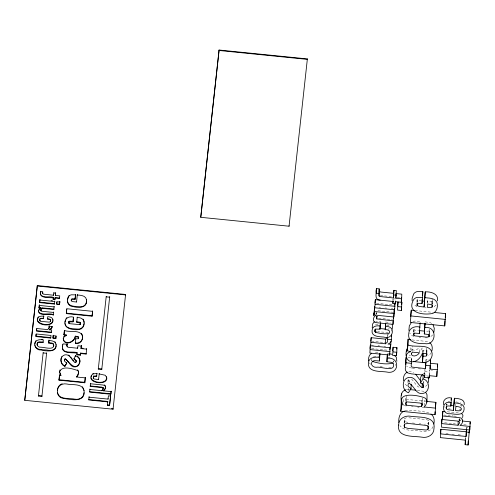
<?xml version="1.0" encoding="UTF-8"?>
<svg xmlns="http://www.w3.org/2000/svg" width="495" height="495" viewBox="0 0 495 495"><rect width="100%" height="100%" fill="white"/><g stroke="black" fill="none" stroke-linecap="round" stroke-linejoin="round"><path stroke-width="0.37" stroke-dasharray="2.48 1.86" d="M371.584 360.669L371.615 359.345M376.014 314.529L376.07 312.537M376.466 314.362L376.973 311.875M387.591 335.938L387.622 334.608L390.314 334.88M392.925 300.743L392.974 298.751M393.092 300.762L393.141 298.77M393.797 362.247L393.834 360.917L393.506 362.241M403.332 401.977L403.413 399.069M404.093 423.355L404.44 418.77L406.562 417.613M404.564 422.879L404.186 419.723M404.848 422.495L404.96 418.139M405.677 401.117L405.77 397.485L406.259 396.526L406.147 400.882M406.209 400.808L405.77 397.485M407.923 382.592L408.016 378.96L408.74 380.977L411.203 382.728M408.363 382.233L408.462 378.601M408.542 390.592L408.604 388.414M409.322 382.647L409.414 379.022M410.763 350.231L410.856 346.605M411.326 350.98L411.407 348.078L412.836 346.358M411.252 360.737L411.654 357.539L406.902 357.062M411.574 360.44L411.654 357.539M412.706 351.444L412.818 347.088M413.542 332.17L413.634 328.538L414.105 329.719L414.934 330.078L418.492 330.53M413.826 332.077L413.938 327.721M414.03 332.621L414.105 329.719M416.969 302.464L417.062 298.832L417.149 302.606M417.254 302.371L417.372 298.015M419.401 352.118L419.519 347.762M422.414 352.421L422.526 348.065M421.474 402.348L421.517 400.894L422.526 399.094L422.291 398.141L422.173 402.497M423.07 351.846L423.114 350.392L426.665 350.021L426.814 348.294L426.702 352.65M422.433 402.726L422.526 399.094M423.318 383.78L423.374 381.602L423.868 380.599L423.794 383.501M424.648 374.56L424.97 369.412L424.834 374.492M424.159 405.529L424.271 401.173L425.236 400.016M427.408 302.952L427.736 298.875M426.016 360.966L426.053 359.519L429.078 359.822M427.674 303.299L427.785 298.943M426.591 352.923L426.665 350.021M426.925 352.793L427.018 349.167M429.066 333.859L429.406 329.361L429.289 333.717M429.437 333.809L429.53 330.184M429.184 375.012L429.505 369.87L429.375 374.95M428.249 424.852L428.367 420.496L426.913 419.667L407.206 417.625M431.634 303.936L431.745 299.586M428.701 425.106L428.738 421.214L428.367 420.496M432.154 304.159L432.463 299.537L432.352 303.893M432.482 304.066L432.581 300.44M446.193 405.523L446.23 404.198M446.44 405.485L446.478 404.155L448.86 405.232M446.694 405.04L446.725 403.716M459.224 420.861L459.28 418.875M459.638 420.7L459.688 418.708M459.719 420.818L459.768 418.826M461.414 406.457L461.451 405.133M465.677 439.504L465.733 437.518M466.637 428.744L466.674 427.42L468.14 427.562M423.008 351.92L423.114 350.392M380.358 322.666L380.494 321.41L375.656 321.379M425.91 360.83L426.053 359.519M455.586 405.974L455.808 403.951M465.288 440.036L465.535 437.784M466.513 428.88L466.674 427.42M428.781 422.204L428.014 423.701L424.487 424.196M433.1 426.572C431.423 431.058 426.009 431.844 421.82 431.343C414.853 429.567 404.842 432.197 399.892 425.582M422.204 347.973L419.556 352.267M395.202 365.465L395.92 364.283M431.293 352.57L430.483 353.9L428.144 355.726M391.186 331.149L391.774 330.221M461.278 405.213L460.294 406.049M427.451 384.689L424.784 387.09M436.052 305.124L432.995 307.605M432.785 334.886L430.31 336.996M458.537 420.212L459.261 419.438M461.495 419.308L460.065 420.787L461.519 420.936M418.312 348.412C416.703 350.237 413.096 351.066 411.5 348.845L411.407 348.078M389.274 328.729L387.802 329.206M375.464 324.726L378.545 324.386M432.234 301.251L431.287 301.684L427.445 301.498M429.146 330.951L426.486 331.334M461.705 408.975L458.704 409.606M412.941 321.583L414.903 321.051L420.168 321.342M373.459 356.177L378.848 356.27M405.034 410.819C413.294 410.002 422 410.869 429.926 413.325M406.389 389.701L409.087 389.571M391.174 367.327L386.799 367.364M388.309 332.454L378.001 331.78M408.845 371.603L410.844 371.553L413.572 372.475M425.174 337.844L427.631 337.844M447.994 401.278L449.788 401.29M375.457 352.582L377.858 352.675M380.296 295.478L392.436 296.703M397.064 297.167L400.678 297.532M421.536 300.904L418.015 300.347L417.229 299.704M394.193 298.875L395.406 298.992M424.691 307.742L426.189 307.896M376.478 303.299L393.971 305.056M415.095 310.544L432.649 312.314M379.114 307.352L380.63 307.506M385.197 307.964L386.719 308.119M391.279 308.577L392.801 308.731M378.001 310.736L393.185 312.265M425.131 321.843L429.969 322.561L431.727 323.439M378.65 318.248L392.368 319.634M385.698 321.936L390.233 322.814M419.185 337.237L420.682 337.392M371.553 341.222L385.24 342.602M371.894 345.114L373.416 345.269M377.976 345.727L379.498 345.881M384.058 346.339L385.58 346.494M371.516 348.573L387.486 350.182M387.406 353.634L388.866 353.783M387.678 357.161L391.663 357.724M412.397 368.144L414.612 368.367M418.312 368.738L420.533 368.967M430.996 370.019L432.488 370.167M380.024 366.684L382.282 366.906M424.722 371.652L429.258 372.11M417.347 390.351L423.132 391.217L424.227 391.774M456.031 401.921L460.659 402.732M406.253 399.36L421.517 400.894M424.271 401.173L425.725 401.321M403.883 405.721L406.933 406.03M411.512 406.488L413.04 406.643M417.619 407.107L419.147 407.255M422.198 407.564L425.248 407.874M447.282 411.803L459.156 412.997M443.966 415.033L447.016 415.342M447.777 415.416L453.111 415.955M453.878 416.035L457.689 416.419M444.665 422.798L455.351 423.875M463.753 424.722L467.571 425.106M412.459 422.99L414.717 423.213M419.228 423.671L420.731 423.819M445.828 433.515L448.13 433.744M451.972 434.134L454.274 434.363M458.11 434.752L460.412 434.981M412.156 339.941L425.607 341.327L428.515 342.07M448.544 408.715L450.345 408.981M407.954 422.532L404.601 421.424M411.654 368.07L407.936 367.166L406.68 366.263M386.546 325.19L388.581 325.555L389.614 326.248M376.008 331.347L377.27 331.669M409.099 355.014L410.46 355.608M417.068 306.733L413.616 304.468M413.814 336.458L411.883 335.53L409.718 333.086M423.194 373.082L425.75 374.43L427.562 376.274M419.079 387.226L417.415 386.267L411.159 378.471M407.051 385.914L404.718 383.705M369.344 362.86L370.644 364.301M444.38 406.562L445.067 407.329M376.955 314.288L376.503 313.038M411.593 360.812L411.289 359.283M371.64 359.822L371.924 360.737M387.622 334.608L387.802 335.542"/><path stroke-width="0.74" d="M56.053 344.068C57.494 352.811 46.27 351.203 41.165 350.033C36.067 350.51 32.812 344.712 35.98 340.671M396.841 361.251L396.309 357.279L394.292 355.262M391.366 336.588A4.449 4.201 1.5 0 0 391.632 335.567L391.663 335.016L391.514 340.214A4.449 4.201 1.5 0 1 389.645 343.165L388.018 344.044L390.821 344.328L390.444 347.787L370.668 345.795L371.17 337.689L385.605 339.143L387.641 337.324M398.784 422.482C398.419 418.108 399.663 412.453 404.44 411.067M408.87 330.468L409.328 325.858L411.364 322.567M84.001 390.221C85.988 403.419 70.216 399.459 62.735 398.246C56.504 397.355 55.867 388.563 59.92 384.955M52.823 319.269C55.18 328.501 32.07 325.623 38.393 316.825M86.538 299.562C87.869 307.902 78.748 308.317 72.969 306.535C67.642 306.535 65.984 299.914 68.663 296.103A4.467 4.22 1.5 0 1 69.368 295.323M412.125 300.706L412.143 298.337L413.69 293.919A5.959 5.631 1.5 0 1 417.161 291.586L422.866 291.642L422.056 303.46L418.046 303.299L417.217 303.825L417.075 305.508L419.364 306.51L424.073 306.98L425.242 291.883C430.737 291.475 438.917 293.801 437.5 300.892M62.488 346.327C61.003 354.488 72.703 352.081 77.109 353.183L77.121 352.725C72.957 350.998 63.867 354.228 62.45 348.072M125.6 294.463L113.046 409.21L24.75 400.313L37.298 285.565L125.6 294.463L125.588 294.921L37.286 286.023L37.298 285.565M39.031 308.014L39.328 304.963L39.031 308.014L40.497 308.162L40.51 307.704L39.043 307.556M39.909 300.013L39.922 299.555L39.637 302.154L54.469 303.645L54.456 304.103L39.625 302.606L39.909 300.013L54.741 301.511L54.753 301.053L54.456 304.103M50.768 320.339L49.847 319.417L47.421 319.052L47.433 318.594L50.626 319.479L50.639 321.41L49.259 322.152L41.029 321.335L40.101 320.989L39.68 320.005M40.423 293.473L40.782 291.239C37.911 298.807 49.259 297.365 53.299 297.835L53.312 297.377C49.679 295.707 42.298 298.757 40.435 294.018M40.101 320.989L40.114 320.531M38.437 396.037L38.449 395.585L41.92 395.932L41.908 396.39L38.437 396.037L43.176 352.459M40.831 310.6L40.794 309.573L41.92 307.847L53.875 309.053L53.862 309.505L41.908 308.305L40.782 310.025L41.122 310.971L42.353 311.312L53.54 312.438L53.553 311.98L53.256 315.037C49.877 312.933 37.249 317.246 38.697 309.988M41.122 310.971L40.844 310.142M41.908 308.305L41.92 307.847M39.594 319.708L40.429 318.582L43.523 318.662L43.535 318.205L40.015 318.341L39.674 320.463M37.131 344.26L37.366 343.32L38.499 342.385L43.059 342.509L43.071 342.051L39.359 341.798L37.83 342.255C35.745 344.631 38.109 347.719 41.011 347.224C44.278 347.119 55.644 351.165 53.485 343.808L52.161 343.085L48.689 342.614L48.677 343.072L52.928 343.821L53.769 344.953M49.259 326.91L49.135 325.753L49.135 328.241L47.613 329.608L36.785 328.519L36.5 331.112L51.331 332.609L51.61 330.01L49.506 329.8L49.519 329.342L50.744 328.68A3.335 3.156 1.5 0 0 52.142 326.471M50.731 338.06L51.016 335.468L36.184 333.97L35.9 336.563L50.731 338.06L50.744 337.602L35.912 336.111L36.129 334.162M51.331 332.609L51.338 332.151L36.512 330.654L36.723 328.711M53.138 299.314L53.151 298.856L54.97 299.042L54.964 299.5L53.138 299.314L53.312 297.377M42.706 291.945L42.638 293.479L43.35 294.141L53.584 295.243L53.596 294.785M53.256 315.037L53.268 314.579C49.03 312.611 41.592 315.946 38.499 311.695M53.219 335.69L53.231 335.233L52.946 337.825L55.824 338.116L55.811 338.574L52.934 338.283L53.219 335.69L56.096 335.975L55.811 338.574M59.462 298.454L59.468 297.996L55.137 297.563L55.124 298.021L59.462 298.454L59.74 295.862L55.409 295.428L55.421 294.971M59.536 304.617L59.833 301.566L59.536 304.617L56.659 304.326L56.944 301.733L59.821 302.018M59.004 380.185L59.555 374.826L59.004 380.185L84.763 382.777L85.313 377.425L84.763 382.777M59.542 375.284L60.941 375.427L59.648 372.042M63.985 334.422L66.553 335.072L66.54 335.53L63.973 334.88L64.387 330.765M73.91 358.535L76.255 360.564L75.914 362.321L75.122 362.519C71.528 360.471 70.203 353.906 65.018 354.822C59.511 356.004 59.716 364.654 64.864 366.343L66.788 363.169L64.486 361.115L64.752 359.073L65.489 358.838C69.189 362.321 75.234 371.615 79.602 362.953M64.864 366.343L66.8 362.711L66.788 363.169M64.74 359.531L65.476 359.296L65.489 358.838M66.961 344.867L67.134 343.821L66.85 345.584M68.836 321.911L69.461 321.15L73.006 321.385L72.994 321.843L68.836 321.911L68.669 323.018L69.585 323.68L79.534 324.627L80.246 324.336L80.543 323.303L80.246 324.336M68.96 323.414L68.848 321.453M71.305 300.898L71.193 299.791L72.047 298.782L75.054 298.906L75.042 299.364L72.035 299.24L71.41 299.636L71.305 300.898L73.025 301.647L76.552 302.006L77.331 294.575L77.319 295.032C80.772 295.169 86.118 295.552 86.526 300.019M71.41 299.636L71.422 299.178M63.261 338.116C63.113 346.426 74.572 342.961 75.296 336.625L75.308 336.167L77.969 336.526L78.662 337.541L78.383 338.636L75.716 338.914M81.427 333.382C84.744 337.541 81.019 344.842 75.407 343.499L75.419 343.047C78.928 343.648 82.56 341.204 82.56 337.479M76.552 302.006L76.564 301.548M75.122 362.519L75.135 362.062M76.242 361.022L73.904 358.993L75.791 355.472L75.042 356.697M80.45 322.684L80.438 323.142L76.713 322.22L76.725 321.762L79.918 322.239L80.45 322.684L80.53 323.761M75.914 362.321L76.298 361.115M76.923 354.865L76.935 354.408L80.339 354.748L80.326 355.206L76.923 354.865L77.121 352.725M85.301 377.883L76.589 377.004L78.668 372.927M66.862 345.126L67.079 346.735L68.18 347.267L77.653 348.226L77.665 347.768M78.383 338.636L78.662 337.541M78.649 337.998L78.507 336.885M80.512 353.523L80.524 353.065L86.124 353.628L86.111 354.086L80.512 353.523L80.326 355.206M81.056 348.567L81.341 345.646L81.056 348.567L86.656 349.13L86.668 348.672L86.111 354.086M89.904 389.478L102.044 390.697L103.245 388.872L102.904 387.913L101.673 387.56L90.239 386.409L90.251 385.952L101.685 387.109L103.214 387.826L102.861 389.373M92.064 316.206L92.602 311.336L66.844 308.744L66.311 313.607L92.064 316.206L92.615 310.879M93.264 378.372L93.506 376.089L96.674 375.854L96.661 376.311L93.493 376.54L93.264 378.372L94.069 378.978L98.579 379.578L99.21 373.49L99.198 373.942L105.2 375.247L106.549 377.202M93.493 376.54L93.506 376.089M98.288 369.084L98.301 368.627L101.778 368.979L101.766 369.437L98.288 369.084L106.233 296.375M98.579 379.578L98.592 379.121M102.044 390.697L102.057 390.239M102.904 387.913L102.917 387.455M103.201 388.284L103.214 387.826M89.917 389.021L89.614 392.12L110.806 394.255L111.097 391.613L103.455 390.84L103.467 390.382C105.206 389.336 106.889 385.834 104.204 384.887M107.372 405.281L107.384 404.823L109.581 405.046L109.568 405.504L107.372 405.281L107.755 401.439L88.76 399.521M107.755 401.439L107.743 401.897L88.747 399.979L89.069 396.73L89.057 397.188L108.052 399.1L108.411 395.814L110.608 396.037L109.568 405.504M108.052 399.1L108.065 398.642M110.608 396.037L110.62 395.579L109.581 405.046M110.806 394.255L111.109 391.155L111.097 391.613M113.046 409.21L113.058 408.752L111.524 408.598M307.37 58.917L289.055 226.209L200.76 217.311L219.075 50.02L307.37 58.917L307.358 59.375L219.062 50.478L219.075 50.02M289.055 226.209L289.068 225.751M390.147 346.952L389.645 355.057L369.87 353.065L370.371 344.959L369.994 348.418M374.047 314.993L374.548 306.894L374.047 314.993L375.996 315.191C372.568 316.961 372.184 323 377.004 322.746L393.011 324.355L393.513 316.249L393.284 318.328M395.078 303.002L394.608 309.783L374.839 307.791L375.34 299.685L393.593 301.523M385.555 323.186L385.228 329.713C387.399 329.373 391.217 330.747 389.15 333.376C384.813 334.484 379.801 333.358 375.47 332.293L374.901 331.601L374.95 329.608M380.172 300.125C373.675 300.019 376.763 292.409 376.485 288.591L379.189 288.863L378.854 295.614L379.801 296.505L393.451 297.965L393.902 290.317L396.328 290.559L395.882 298.213L401.662 298.794L401.284 302.253L401.402 297.606M375.47 332.293L375.557 328.977M393.389 320.896L376.831 318.935L376.447 318.446L376.516 315.791M376.831 318.935L376.899 316.28M379.158 296.165L379.189 288.863M374.901 331.601L374.975 329.849L375.909 329.088L380.03 329.194L380.154 324.547M387.331 354.327L386.904 361.74L391.539 362.371L393.302 363.33C396.124 373.038 380.265 366.139 376.683 367.278C373.242 367.847 369.635 364.32 372.432 361.263L374.468 360.651L379.411 360.985L379.838 353.572M380.03 329.194L380.463 322.74M379.411 360.985L379.894 353.548M385.228 329.713L385.661 323.26M371.046 342.336L385.481 343.79L385.605 339.143M385.481 343.79L387.517 341.971L387.573 336.6M386.904 361.74L387.368 354.964M389.645 355.057L389.695 353.065M390.444 347.787L390.53 344.464M390.821 344.328L390.908 341.012M397.677 305.434L398.054 301.975L397.553 310.08L401.383 310.464L401.884 302.358L395.499 301.672L395.282 303.639L392.857 303.398L392.906 301.406M393.451 297.965L393.902 290.317M393.011 324.355L393.079 321.7M393.822 316.986L394.323 308.886L393.822 316.986L377.877 315.383L376.856 316.522L376.447 318.446M392.962 351.896L393.086 347.249L396.916 347.639L396.798 352.279L396.415 355.738L392.585 355.354L392.962 351.896L396.798 352.279M394.608 309.783L394.645 308.453M395.282 303.639L395.357 300.985M395.882 298.213L396 293.566L401.785 294.148L401.662 298.794M396.415 355.738L396.501 352.421M401.383 310.464L401.451 307.81M426.449 401.396L435.891 402.342L435.018 414.68L400.678 411.221L401.544 398.883M400.678 411.221C403.58 404.848 397.132 392.393 405.758 389.788M404.446 427.235L404.038 425.533L404.811 423.949L408.338 423.454L426.764 425.471L428.212 426.306L428.627 428.008L427.859 429.512L426.263 430.037L407.8 428.342L404.446 427.235L404.526 424.326M430.229 363.256L437.691 364.011L436.813 376.429L429.351 375.674L429.109 377.92L424.568 377.462L424.815 375.216L411.506 373.88L407.787 372.976L405.671 370.78L405.25 369.016L406.073 362.798L406.228 356.994L405.454 360.886L405.683 364.382M410.831 339.743L408.097 339.162L407.942 344.966C415.478 348.059 430.087 342.843 432.116 353.226C432.853 358.696 428.002 363.38 422.544 362.315L422.959 356.202L425.75 356.159L426.517 355.831L426.863 354.971L426.659 354.104L425.941 353.622L422.396 353.145C420.583 358.522 414.841 364.122 408.95 360.824C404.891 358.064 405.584 351.221 407.651 347.521M406.333 355.738C406.556 353.486 408.635 352.05 410.72 351.685L407.305 350.813L408.097 339.162M422.414 403.45L422.377 404.904L421.363 406.704L406.098 405.164L406.191 401.538M434.177 312.463L445.624 313.62L444.757 325.914L410.417 322.455L411.277 310.161L414.334 310.464M425.997 361.696L425.539 368.608L412.013 367.104L411.166 365.916L411.555 361.171M422.476 374.245L420.688 377.159L420.54 382.969L422.074 383.811L423.658 385.673L423.219 387.412L422.167 387.665C417.378 384.943 415.608 376.181 408.691 377.413C401.352 378.978 401.624 390.512 408.486 392.77L411.054 388.532L411.166 384.176M429.419 334.54L428.992 336.761L426.337 337.138L414.779 335.882L413.95 335.53L414.012 333.352M417.075 305.508L417.13 303.33M413.95 335.53L413.48 334.348L413.789 333.525L414.6 333.123L419.327 333.438L419.383 331.26M419.327 333.438L420.131 322.789M422.056 303.46L422.173 299.104M421.363 406.704L421.455 403.072M422.544 362.315L422.959 352.688M424.073 306.98L425.242 291.883M422.167 387.665L422.278 383.309M422.959 356.202L423.033 353.294M420.54 382.969L423.039 378.885L423.138 375.26M429.375 335.987L428.546 334.571L424.289 333.939L424.976 323.235M423.219 387.412L423.299 384.504M424.289 333.939L425.094 323.291M424.568 377.462L424.63 375.284M425.539 368.608L425.694 362.804L413.801 361.604M426.517 355.831L426.572 353.653M426.863 354.971L426.907 353.523M435.736 408.152L424.116 406.983C427.699 404.05 426.938 399.211 427.024 395.115A4.424 4.183 1.5 0 0 425.329 392.331M428.992 336.761L429.047 334.583M429.109 377.92L429.165 375.742M427.859 429.512L427.958 425.879M437.543 369.821L430.081 369.066L430.155 366.164M430.081 369.066L430.588 359.976L430.378 361.944M432.079 307.061L432.308 305.341L431.615 304.666L427.655 304.023L427.296 307.308L431.133 307.494L432.079 307.061L432.135 304.883M435.018 414.68L435.093 411.778M436.813 376.429L436.949 371.343M440.742 433.892L440.866 429.252L466.191 431.801L466.067 436.448L440.742 433.892L440.333 437.617L465.659 440.173L465.164 444.683L468.097 444.98L469.6 427.711M462.25 421.01L470.25 421.814L469.743 429.988L441.484 427.142L441.992 418.968L441.608 422.495M441.874 423.615L458.061 425.242L459.669 422.804L459.205 421.53L457.566 421.059L442.32 419.525L442.827 411.351L445.055 411.58M444.757 325.914L444.894 320.834M442.32 419.525L442.827 411.351M464.223 404.712C465.17 399.118 458.358 398.5 454.391 398.258L453.445 410.417L447.43 409.613L446.354 408.802L446.422 406.147M446.354 408.802L446.144 407.515L446.657 406.37L447.87 405.925L450.889 406.061L450.957 403.406M450.889 406.061L451.384 397.986C447.065 396.625 442.375 399.929 443.514 404.632M453.445 410.417L454.391 398.258M458.061 425.242L458.166 421.264M465.164 444.683L465.288 440.036M466.067 436.448L466.618 429.406M468.097 444.98L468.202 440.996M469.743 429.988L469.811 427.334M75.407 343.499L75.729 338.456M24.75 400.313L37.286 286.023M43.523 318.662L43.789 315.853L43.777 316.311C41.258 315.723 37.564 316.268 37.558 319.553M43.059 342.509L43.343 339.91C40.027 339.199 34.959 339.669 34.848 344.056M47.421 319.052L47.681 316.701C49.692 316.831 52.563 317.221 52.81 319.727M41.908 396.39L46.654 352.805M53.584 295.243L53.844 292.533M48.758 341.965L48.974 340.022M48.677 343.072L48.962 340.48C51.703 340.628 55.564 341.197 56.04 344.526M53.862 309.505L54.159 306.454L54.147 306.912L39.315 305.421M54.964 299.5L55.137 297.563M55.409 295.428L55.669 292.712L55.657 293.17L53.831 292.99M56.888 301.925L56.671 303.868L59.548 304.159M55.824 338.116L56.034 336.167M66.776 308.979L66.318 313.149L92.076 315.748M63.973 334.88L64.455 330.493C70.228 332.77 80.858 328.946 82.585 336.687M75.054 298.906L75.549 294.395M75.042 299.364L75.537 294.853L71.255 294.81A4.467 4.22 1.5 0 0 68.65 296.561L67.493 299.877M73.006 321.385L73.446 317.344M72.994 321.843L73.508 317.128C69.776 315.94 65.037 317.778 65.043 322.196M76.713 322.22L77.245 317.048L77.232 317.505C80.283 317.382 84.051 318.811 84.1 322.381M77.653 348.226L77.925 345.757L81.329 346.104M80.339 354.748L80.524 353.065M90.239 386.409L90.542 383.309L90.529 383.767L102.774 384.999C106.524 384.838 106.122 389.503 103.455 390.84M96.661 376.311L96.958 373.286L96.946 373.744C94.83 373.403 91.835 373.713 91.228 376.206M101.766 369.437L109.704 296.728L109.692 297.186L106.221 296.833M200.76 217.311L219.062 50.478M370.792 341.148L371.17 337.689M374.963 303.144L375.34 299.685M392.857 303.398L393.073 301.424M389.843 349.718L390.066 347.645M394.732 305.137L394.961 303.058M392.708 350.707L393.086 347.249M396.767 349.018L396.916 347.639M401.655 304.437L401.884 302.358M410.565 316.645L411.277 310.161M407.305 350.813L407.942 344.966M422.458 295.397L422.866 291.642M437.37 366.95L437.691 364.011M435.334 407.422L435.891 402.342M445.228 317.221L445.624 313.62M440.457 432.97L440.866 429.252M451.162 400.047L451.384 397.986M466.191 431.801L466.432 429.611M469.031 432.908L469.279 430.681M470.015 423.93L470.25 421.814M62.475 346.785L62.772 344.625M42.62 292.836L42.799 291.901L40.769 291.697M431.875 350.967C432.673 348.109 432.407 344.514 429.703 342.744M91.037 377.221L91.241 375.755M65.396 320.061C62.283 328.562 73.087 330.431 79.107 329.509C83.878 329.088 85.363 322.802 83.179 319.201M57.488 390.506C57.469 385.642 62.444 383.081 66.782 384.002C72.146 385.308 82.523 383.037 83.989 390.679M84.076 323.656C83.958 327.115 80.648 329.664 77.276 329.045C73.142 328.544 65.767 329.293 65.049 323.52M83.989 392.721C83.995 397.547 79.076 400.102 74.757 399.168C69.387 397.862 59.035 400.121 57.482 392.523M433.861 332.393L434.288 328.34L433.045 324.714M433.843 424.029C434.66 420.577 434.22 416.103 430.959 414.055M86.52 301.337C86.39 304.784 83.117 307.389 79.72 306.758C75.593 306.244 68.137 307.011 67.487 301.195M376.485 288.591L376.021 290.967L376.342 293.38M56.053 345.733C56.009 349.643 51.765 350.986 48.516 350.318C44.296 349.216 36.593 351.048 34.885 345.473M106.586 378.329C105.664 384.51 92.949 382.79 91.055 378.267M428.41 382.449L428.565 378.564L428.064 377.419M52.81 320.63C51.888 326.657 39.563 324.906 37.583 320.63M392.219 329.101L392.541 325.964L392.151 324.578M38.455 311.411L39.148 309.592L40.497 308.162M462.633 417.613L462.912 415.243L461.872 413.87M62.76 345.083L63.051 343.864L67.122 344.279M49.29 327.214L48.38 328.736M53.547 346.475L53.794 345.479M59.944 369.957L59.641 372.5L60.941 375.427M59.635 371.528C62.457 365.261 72.326 368.868 77.381 370.371A3.317 3.137 1.5 0 1 78.656 372.457M63.249 338.574L64.381 336.47L66.54 335.53M64.752 359.073L64.498 360.657M61.807 356.617C59.821 359.884 61.275 364.462 64.876 365.885M75.308 336.167C74.504 341.661 65.631 345.677 63.292 339.347M374.319 312.456L373.7 313.595L373.44 315.872M50.372 321.342L50.651 320.952M76.589 377.004L78.031 375.266L78.662 371.999M66.002 318.675L66.918 317.592M63.62 336.897L64.393 336.012L66.553 335.072M39.161 309.134L40.51 307.704M374.325 321.849L372.587 323.978L372.221 327.783M371.516 353.424C368.849 354.841 368.354 358.17 368.62 360.911M407.088 372.184C404.056 373.836 402.979 377.555 403.462 380.804M392.869 363.107C386.496 364.815 378.83 363.466 372.543 361.443M49.506 329.8L50.731 329.138A3.335 3.156 1.5 0 0 52.13 326.929L52.154 326.514L49.123 326.211M92.695 373.781L93.456 373.453M60.384 384.535L62.172 383.78M79.547 324.175L80.252 323.879M393.575 293.318L380.915 292.044L379.281 291.524M422.718 297.452L417.013 297.39A5.959 5.631 1.5 0 0 413.542 299.723C406.11 313.18 423.646 315.358 432.84 313.415C436.967 311.658 438.224 306.331 436.881 302.358C434.87 297.885 429.184 298.151 425.094 297.693M376.367 293.238L379.065 293.51M393.779 294.964L396.21 295.206M422.204 300.972L424.221 301.177M375.216 304.332L394.991 306.325M397.93 306.622L401.761 307.005M374.424 311.541L394.199 313.533M411.128 315.965L445.469 319.423M420.014 327.146C415.039 325.568 408.715 328.018 408.728 333.908C407.305 342.973 418.801 343.802 425.019 343.648C436.825 345.603 437.351 325.543 424.976 327.647M380.377 326.057C377.017 325.277 372.091 326.007 372.085 330.382C371.12 336.922 379.628 336.674 383.903 337.095C393.457 340.461 396.062 325.308 385.574 326.582M419.222 330.598L424.308 331.112M379.622 328.513L385.153 329.07M51.047 300.675L52.526 300.83M387.505 339.254L391.539 339.663M370.248 349.606L390.023 351.599M379.789 357.526C375.371 356.573 368.614 357.204 368.466 363.052C367.544 372.642 380.853 371.064 386.675 372.011C399.428 374.981 400.393 356.598 387.282 358.281M406.073 362.798L411.5 363.349M425.904 365.322L430.44 365.78M49.519 329.342L50.923 329.484M75.296 336.625L78.495 337.343M41.815 339.298L42.842 339.403M81.069 348.109L83.166 348.319M409.811 389.59L415.843 390.196M43.164 352.916L46.641 353.263M451.261 402.633C441.311 399.713 440.63 415.101 450.821 413.721C455.239 414.228 463.586 416.017 464.106 409.359C465.046 403.765 458.234 403.147 454.268 402.905M450.865 405.498L453.562 405.77M401.389 404.693L403.258 404.879C395.115 391.05 419.444 395.183 425.174 398.135A4.424 4.183 1.5 0 1 426.876 400.919L426.876 402.157M442.709 415.998L459.032 417.644C464.038 417.427 463.499 423.652 459.942 425.434L470.126 426.461M59.016 379.727L84.775 382.319M89.626 391.663L110.818 393.797M466.55 432.061L469.483 432.358M389.596 353.857L391.892 354.253M65.476 359.296C69.22 361.164 70.408 367.878 75.679 366.857C80.295 366.015 81.427 359.085 77.709 356.487M68.972 322.957L69.597 323.223M423.039 378.885C430.291 380.581 430.242 392.12 422.909 393.457C415.88 394.818 414.296 385.859 409.303 383.378L408.325 383.681L407.985 385.797L408.585 386.787L411.054 388.532M75.778 355.93C78.328 356.821 80.27 359.277 79.899 362.055M67.518 346.636L66.887 345.745M68.576 355.02L69.616 355.917M415.645 374.263L420.67 380.847M70.556 356.901L72.072 358.875M72.784 359.822L73.526 360.805M54.883 341.729L55.65 342.75M82.393 386.75L83.816 389.571M42.65 293.021L42.879 293.436M406.098 405.164L405.615 403.295L406.11 402.33L407.144 401.909L420.007 403.041L422.136 403.945L422.377 404.904M37.15 344.662L37.366 345.343M406.488 349.934L406.531 351.574M106.561 376.745C109.302 385.525 89.193 383.934 91.049 376.763M401.668 393.871L401.674 395.171M77.393 369.914A3.317 3.137 1.5 0 1 78.439 371.2M398.648 424.988C396.625 438.019 414.03 435.835 421.666 437.147C427.42 438.391 433.985 434.981 433.973 428.546C436.052 415.46 418.764 417.588 411.048 416.314C405.257 415.082 398.624 418.498 398.648 424.988M455.914 406.568L455.468 410.621L459.286 410.838L460.783 410.392C463.042 407.249 458.123 406.364 455.914 406.568M411.5 353.183L411.351 354.655C413.535 357.433 417.854 355.404 419.383 352.842L412.682 352.168L411.5 353.183"/></g></svg>
